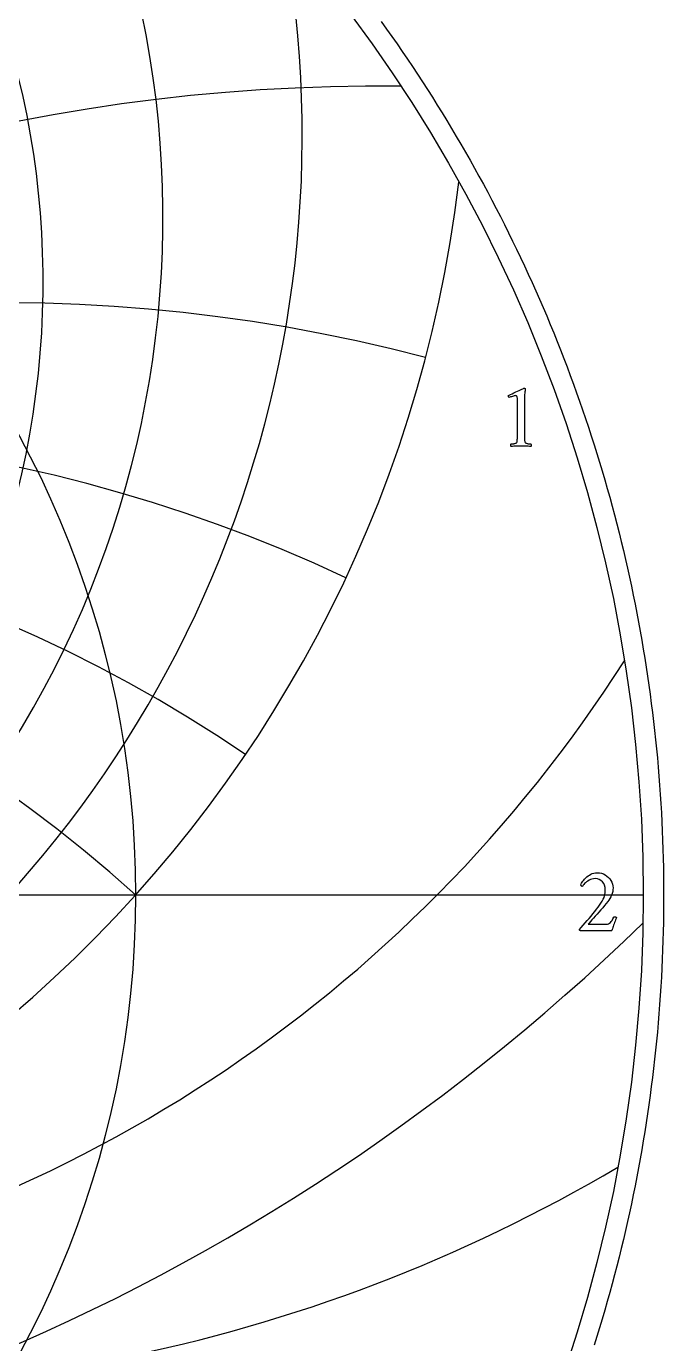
# Model space of a CAD drawing. Header units: millimetres. Extents: x -55 to 55, y -55 to 56.
# Drawn here: x 31.34 to 54.75, y -16.48 to 31.9 of the extents above; entities that cross this region are included whole.
import ezdxf

# ---------------------------------------------------------------- set-up
doc = ezdxf.new("R2010")
doc.units = ezdxf.units.MM
for name, color, linetype in [('CUT_OUTER', 1, 'Continuous'), ('ENGRAVE', 7, 'Continuous'), ('ENGRAVE_FINE', 8, 'Continuous'), ('TEXT', 5, 'Continuous')]:
    doc.layers.add(name, color=color, linetype=linetype)

msp = doc.modelspace()

# ---------------------------------------------------------------- linework, layer by layer
at = {"layer": 'CUT_OUTER'}
msp.add_lwpolyline([(44.3725, 32.0724), (44.5685, 31.7996), (44.7628, 31.5255), (44.9554, 31.2502), (45.1463, 30.9738), (45.3355, 30.6962), (45.523, 30.4175), (45.7087, 30.1376), (45.8928, 29.8565), (46.0751, 29.5744), (46.2557, 29.2911), (46.4346, 29.0067), (46.6117, 28.7213), (46.787, 28.4347), (46.9606, 28.1471), (47.1325, 27.8585), (47.3025, 27.5687), (47.4708, 27.278), (47.6373, 26.9862), (47.802, 26.6934), (47.9648, 26.3996), (48.1259, 26.1048), (48.2852, 25.809), (48.4426, 25.5122), (48.5983, 25.2145), (48.7521, 24.9158), (48.904, 24.6162), (49.0542, 24.3157), (49.2024, 24.0142), (49.3488, 23.7119), (49.4934, 23.4086), (49.6361, 23.1045), (49.7769, 22.7995), (49.9159, 22.4937), (50.053, 22.187), (50.1882, 21.8794), (50.3215, 21.5711), (50.4529, 21.2619), (50.5824, 20.9519), (50.71, 20.6412), (50.8357, 20.3296), (50.9595, 20.0173), (51.0814, 19.7043), (51.2013, 19.3905), (51.3193, 19.0759), (51.4354, 18.7607), (51.5495, 18.4447), (51.6617, 18.1281), (51.772, 17.8107), (51.8803, 17.4927), (51.9867, 17.1741), (52.0911, 16.8548), (52.1935, 16.5348), (52.294, 16.2143), (52.3925, 15.8931), (52.489, 15.5713), (52.5836, 15.249), (52.6761, 14.926), (52.7667, 14.6025), (52.8553, 14.2785), (52.942, 13.9539), (53.0266, 13.6288), (53.1092, 13.3032), (53.1898, 12.977), (53.2685, 12.6504), (53.3451, 12.3233), (53.4197, 11.9958), (53.4923, 11.6678), (53.5629, 11.3393), (53.6314, 11.0105), (53.698, 10.6812), (53.7625, 10.3515), (53.825, 10.0214), (53.8855, 9.691), (53.944, 9.3602), (54.0004, 9.029), (54.0548, 8.6975), (54.1071, 8.3656), (54.1574, 8.0335), (54.2057, 7.701), (54.2519, 7.3683), (54.2961, 7.0353), (54.3383, 6.702), (54.3784, 6.3684), (54.4164, 6.0347), (54.4524, 5.7007), (54.4864, 5.3664), (54.5183, 5.032), (54.5481, 4.6974), (54.5759, 4.3626), (54.6017, 4.0277), (54.6253, 3.6926), (54.647, 3.3573), (54.6665, 3.0219), (54.6841, 2.6865), (54.6995, 2.3509), (54.7129, 2.0152), (54.7242, 1.6794), (54.7335, 1.3436), (54.7407, 1.0078), (54.7459, 0.6719), (54.749, 0.3359), (54.75, 0), (54.749, -0.3359), (54.7459, -0.6719), (54.7407, -1.0078), (54.7335, -1.3436), (54.7242, -1.6794), (54.7129, -2.0152), (54.6995, -2.3509), (54.6841, -2.6865), (54.6665, -3.0219), (54.647, -3.3573), (54.6253, -3.6926), (54.6017, -4.0277), (54.5759, -4.3626), (54.5481, -4.6974), (54.5183, -5.032), (54.4864, -5.3664), (54.4524, -5.7007), (54.4164, -6.0347), (54.3784, -6.3684), (54.3383, -6.702), (54.2961, -7.0353), (54.2519, -7.3683), (54.2057, -7.701), (54.1574, -8.0335), (54.1071, -8.3656), (54.0548, -8.6975), (54.0004, -9.029), (53.944, -9.3602), (53.8855, -9.691), (53.825, -10.0214), (53.7625, -10.3515), (53.698, -10.6812), (53.6314, -11.0105), (53.5629, -11.3393), (53.4923, -11.6678), (53.4197, -11.9958), (53.3451, -12.3233), (53.2685, -12.6504), (53.1898, -12.977), (53.1092, -13.3032), (53.0266, -13.6288), (52.942, -13.9539), (52.8553, -14.2785), (52.7667, -14.6025), (52.6761, -14.926), (52.5836, -15.249), (52.489, -15.5713), (52.3925, -15.8931), (52.294, -16.2143), (52.1935, -16.5348)], dxfattribs=at)
at = {"layer": 'ENGRAVE'}
msp.add_lwpolyline([(-54, 0), (54, 0)], dxfattribs=at)
for radius in [54, 35.3478]:
    msp.add_circle((0, 0), radius, dxfattribs=at)
for centre, radius, start, end in [((0, 22.4797), 31.9512, 104.6529, 75.3471), ((0, 24.8695), 36.3547, 147.33942, 32.66058), ((0, 27.9026), 41.4714, 169.60534, 10.39466), ((0, 31.8273), 47.5652, 186.81771, 353.18229), ((0, -39.2577), 52.8265, 48, 132), ((0, -39.2577), 52.8265, 48, 132), ((9.755, 36.4062), 51.6724, 279.11316, 327.44872), ((23.3039, 40.3636), 58.4958, 261.916005, 300.584452)]:
    msp.add_arc(centre, radius, start, end, dxfattribs=at)
at = {"layer": 'ENGRAVE_FINE'}
for centre, radius, start, end in [((62.9562, -39.2577), 82.1834, 108.06014, 161.590472), ((62.9562, -39.2577), 82.1834, 108.06014, 161.590472), ((44.3267, -39.2577), 68.9601, 89.357322, 156.542484), ((44.3267, -39.2577), 68.9601, 89.357322, 156.542484), ((30.4994, -39.2577), 60.9988, 75.275852, 151.168123), ((30.4994, -39.2577), 60.9988, 75.275852, 151.168123), ((19.2273, -39.2577), 56.2168, 64.90068, 145.37001), ((19.2273, -39.2577), 56.2168, 64.90068, 145.37001), ((9.3147, -39.2577), 53.6414, 55.9011, 139.02951), ((9.3147, -39.2577), 53.6414, 55.9011, 139.02951), ((0, 54.4824), 77.4375, 225.796451, 314.203549)]:
    msp.add_arc(centre, radius, start, end, dxfattribs=at)
at = {"layer": 'TEXT'}
for points in [[(49.3769, 16.8642), (49.3769, 18.2097), (49.376, 18.2427), (49.3731, 18.2702), (49.3683, 18.2921), (49.3616, 18.3085), (49.3525, 18.3204), (49.3407, 18.329), (49.3261, 18.3341), (49.3088, 18.3358), (49.2875, 18.3342), (49.2611, 18.3294), (49.2296, 18.3214), (49.193, 18.3102), (49.1561, 18.298), (49.124, 18.2868), (49.0965, 18.2767), (49.0738, 18.2676), (49.0603, 18.2802), (49.0508, 18.294), (49.045, 18.3092), (49.0431, 18.3256), (49.0431, 18.3258), (49.0431, 18.3264), (49.0431, 18.3275), (49.0431, 18.329), (49.0435, 18.3351), (49.0448, 18.34), (49.0469, 18.3436), (49.0499, 18.346), (49.1177, 18.3768), (49.1849, 18.4077), (49.2514, 18.4389), (49.3173, 18.4703), (49.3801, 18.5005), (49.4374, 18.5278), (49.4891, 18.5524), (49.5353, 18.5742), (49.5735, 18.5921), (49.6013, 18.6049), (49.6187, 18.6125), (49.6256, 18.6151), (49.6324, 18.6151), (49.6403, 18.6138), (49.6469, 18.61), (49.6522, 18.6036), (49.6563, 18.5947), (49.6594, 18.5849), (49.6622, 18.5759), (49.6646, 18.5678), (49.6665, 18.5606), (49.6656, 18.5554), (49.6631, 18.5397), (49.6588, 18.5137), (49.6528, 18.4771), (49.6469, 18.431), (49.6426, 18.3762), (49.6401, 18.3127), (49.6392, 18.2404), (49.6392, 16.8642), (49.6393, 16.8274), (49.6396, 16.7918), (49.6402, 16.7575), (49.6409, 16.7245), (49.6425, 16.6936), (49.6456, 16.6658), (49.6502, 16.6408), (49.6563, 16.6189), (49.662, 16.6106), (49.6724, 16.6027), (49.6876, 16.5953), (49.7074, 16.5883), (49.7298, 16.582), (49.7529, 16.5768), (49.7767, 16.5726), (49.801, 16.5695), (49.8239, 16.5673), (49.8432, 16.5657), (49.8588, 16.5647), (49.8709, 16.5644), (49.8754, 16.5563), (49.879, 16.5457), (49.8814, 16.5325), (49.8828, 16.5167), (49.8827, 16.501), (49.8807, 16.4878), (49.8767, 16.4771), (49.8709, 16.469), (49.8208, 16.4723), (49.7729, 16.4754), (49.7272, 16.4783), (49.6835, 16.481), (49.6401, 16.4832), (49.5949, 16.4848), (49.5481, 16.4857), (49.4996, 16.4861), (49.4529, 16.4857), (49.4084, 16.4848), (49.3661, 16.4832), (49.3258, 16.481), (49.2852, 16.4783), (49.2415, 16.4754), (49.1949, 16.4723), (49.1453, 16.469), (49.1394, 16.4771), (49.1355, 16.4878), (49.1335, 16.501), (49.1334, 16.5167), (49.1347, 16.5325), (49.1372, 16.5457), (49.1407, 16.5563), (49.1453, 16.5644), (49.1573, 16.5647), (49.173, 16.5657), (49.1922, 16.5673), (49.2151, 16.5695), (49.2395, 16.5726), (49.2632, 16.5768), (49.2863, 16.582), (49.3088, 16.5883), (49.3284, 16.5953), (49.3429, 16.6027), (49.3522, 16.6106), (49.3565, 16.6189), (49.3627, 16.6408), (49.3676, 16.6658), (49.3712, 16.6936), (49.3735, 16.7245), (49.375, 16.7575), (49.3761, 16.7918), (49.3767, 16.8274), (49.3769, 16.8642)], [(53.019, -0.8204), (53.0018, -0.8627), (52.9841, -0.9077), (52.966, -0.9555), (52.9475, -1.0061), (52.9292, -1.0571), (52.9117, -1.1062), (52.8951, -1.1533), (52.8793, -1.1986), (52.8653, -1.2392), (52.8538, -1.2726), (52.8449, -1.2988), (52.8385, -1.3178), (51.6871, -1.3178), (51.6819, -1.3138), (51.6764, -1.3088), (51.6708, -1.3028), (51.6649, -1.2956), (51.6597, -1.2883), (51.656, -1.2816), (51.6538, -1.2755), (51.653, -1.2701), (51.7233, -1.1909), (51.7944, -1.11), (51.8663, -1.0274), (51.9392, -0.9431), (52.0115, -0.8581), (52.0822, -0.7736), (52.1512, -0.6895), (52.2185, -0.6058), (52.2826, -0.5241), (52.342, -0.4457), (52.3967, -0.3708), (52.4467, -0.2992), (52.4932, -0.2266), (52.5306, -0.1587), (52.5588, -0.0955), (52.5779, -0.037), (52.5905, 0.0199), (52.5996, 0.078), (52.605, 0.1374), (52.6068, 0.1981), (52.6003, 0.2798), (52.5809, 0.3548), (52.5484, 0.4229), (52.5029, 0.4842), (52.4475, 0.5349), (52.385, 0.5711), (52.3155, 0.5928), (52.2389, 0.6001), (52.1746, 0.5964), (52.1146, 0.5856), (52.0588, 0.5675), (52.0073, 0.5421), (51.9602, 0.5126), (51.9179, 0.4817), (51.8802, 0.4495), (51.8472, 0.4161), (51.8191, 0.3842), (51.7961, 0.3565), (51.7782, 0.3331), (51.7654, 0.3139), (51.7551, 0.3153), (51.7446, 0.3194), (51.7338, 0.3264), (51.7229, 0.3361), (51.7132, 0.3464), (51.7062, 0.3552), (51.7021, 0.3626), (51.7007, 0.3684), (51.7081, 0.3864), (51.7199, 0.4097), (51.7362, 0.4384), (51.7569, 0.4723), (51.7821, 0.5094), (51.8118, 0.5473), (51.846, 0.586), (51.8847, 0.6256), (51.9271, 0.6641), (51.9728, 0.6997), (52.0217, 0.7323), (52.0737, 0.7619), (52.129, 0.7865), (52.1874, 0.804), (52.249, 0.8146), (52.3139, 0.8181), (52.3921, 0.8131), (52.4667, 0.7981), (52.5377, 0.773), (52.6051, 0.738), (52.6673, 0.6951), (52.7226, 0.6465), (52.7712, 0.5921), (52.8129, 0.5319), (52.8464, 0.4678), (52.8704, 0.4016), (52.8848, 0.3333), (52.8896, 0.2628), (52.8864, 0.1923), (52.8768, 0.124), (52.8608, 0.0578), (52.8385, -0.0063), (52.8106, -0.0682), (52.778, -0.1281), (52.7407, -0.1858), (52.6988, -0.2413), (52.6393, -0.314), (52.5766, -0.3891), (52.5107, -0.4665), (52.4416, -0.5462), (52.3719, -0.6258), (52.3041, -0.7029), (52.2382, -0.7774), (52.1742, -0.8494), (52.1144, -0.9166), (52.0609, -0.9767), (52.0139, -1.0298), (51.9732, -1.0759), (52.6341, -1.0759), (52.6812, -1.072), (52.7239, -1.0602), (52.7621, -1.0405), (52.7959, -1.0129), (52.8269, -0.9772), (52.8568, -0.9333), (52.8856, -0.881), (52.9134, -0.8204), (52.9183, -0.8115), (52.9262, -0.8051), (52.937, -0.8013), (52.9509, -0.8), (52.9568, -0.8004), (52.9645, -0.8017), (52.9739, -0.8038), (52.9849, -0.8068), (52.996, -0.8102), (53.0054, -0.8136), (53.013, -0.817), (53.019, -0.8204)]]:
    msp.add_lwpolyline(points, close=True, dxfattribs=at)

doc.saveas('drawing.dxf')
